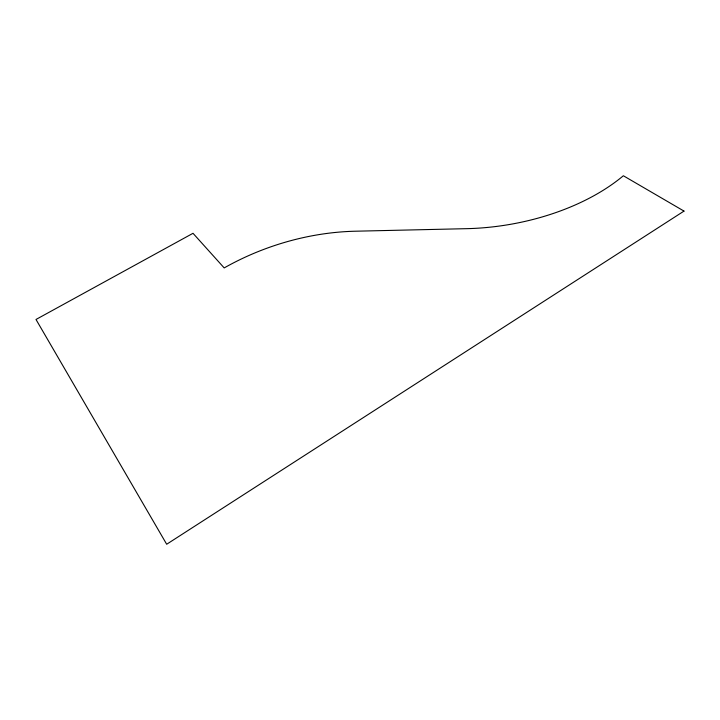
<?xml version="1.0" encoding="UTF-8"?>
<svg xmlns="http://www.w3.org/2000/svg" width="720" height="720" viewBox="0 0 720 720"><rect width="100%" height="100%" fill="white"/><g stroke="black" fill="none" stroke-linecap="round" stroke-linejoin="round"><path stroke-width="1.08" d="M684 211.095L166.68 544.248L36 319.473L193.014 233.298L224.19 267.921A210.465 153.216 -19.9 0 1 355.437 231.21L466.569 228.672A168.885 95.418 -9.4 0 0 623.358 175.752L684 211.095"/></g></svg>
